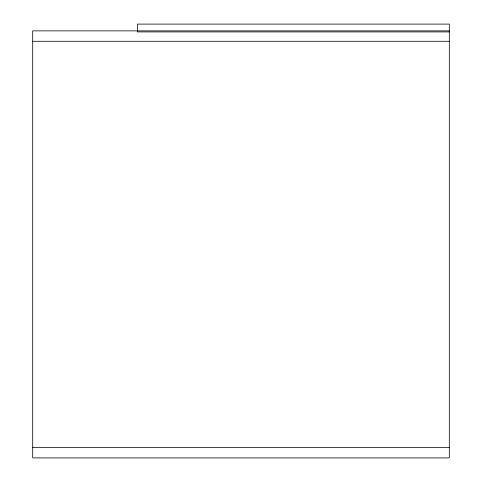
<?xml version="1.0" encoding="UTF-8"?>
<svg xmlns="http://www.w3.org/2000/svg" width="482" height="482" viewBox="0 0 482 482"><rect width="100%" height="100%" fill="white"/><g stroke="black" fill="none" stroke-linecap="round" stroke-linejoin="round"><path stroke-width="0.72" d="M449.308 30.872L32.692 30.872L32.692 457.9L449.308 457.9L449.308 24.1L137.43 24.1L137.43 31.914L449.308 31.914M32.692 41.283L449.308 41.283M32.692 447.483L449.308 447.483"/></g></svg>
